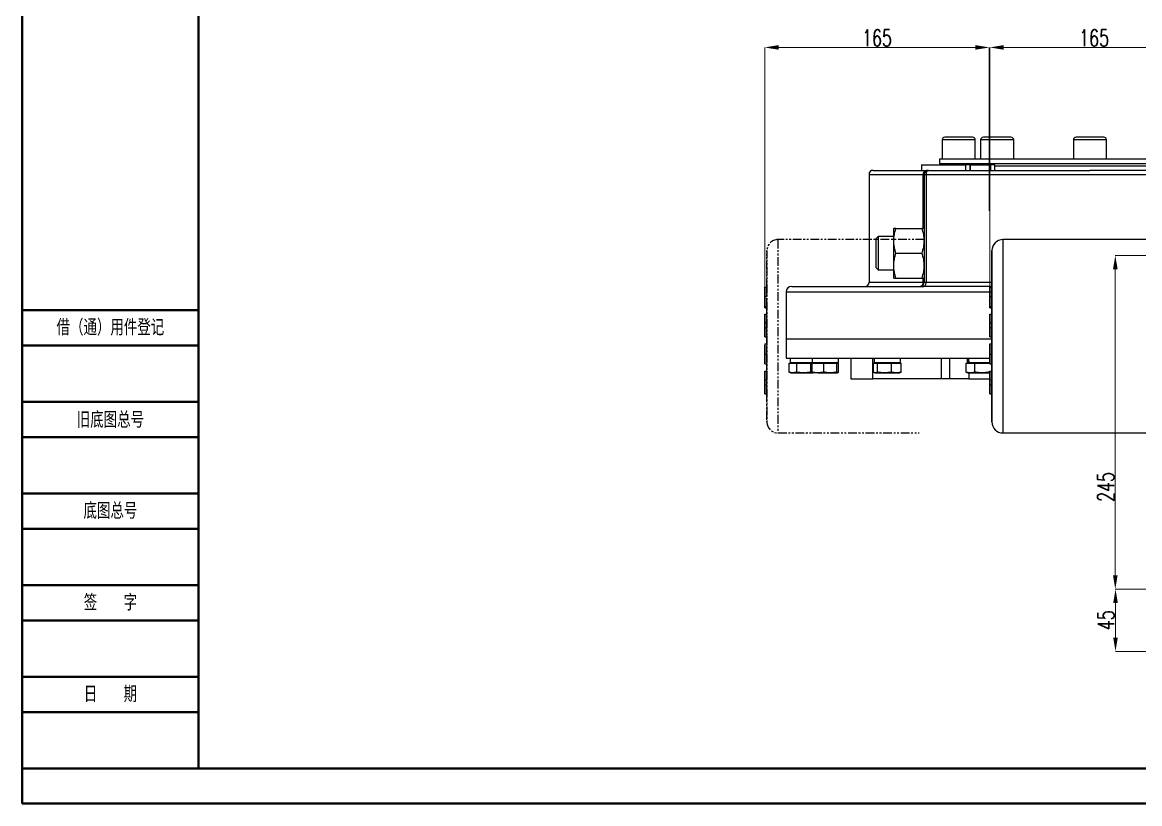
# Model space of a CAD drawing. Header units: millimetres. Extents: x 2085 to 4229, y 754 to 2271.
# Drawn here: x 2085 to 2894, y 754 to 1320 of the extents above; entities that cross this region are included whole.
import ezdxf

# ---------------------------------------------------------------- set-up
doc = ezdxf.new("R2010")
doc.units = ezdxf.units.MM
doc.linetypes.add('PHANTOM', pattern=[12.7, 6.35, -1.27, 1.27, -1.27, 1.27, -1.27])
for name, color, linetype, lineweight in [('AM_5', 3, 'Continuous', 25), ('AM_BOR', 7, 'Continuous', 50), ('文字', 7, 'Continuous', 13), ('粗实线', 7, 'Continuous', 40)]:
    doc.layers.add(name, color=color, linetype=linetype, lineweight=lineweight)
doc.styles.add('SLDTEXTSTYLE1', font='txt.shx', dxfattribs={"width": 0.7, "bigfont": 'gbcbig.shx'})
doc.styles.add('标注', font='txt.shx', dxfattribs={"width": 0.7, "height": 3.5})
doc.dimstyles.new('SLDDIMSTYLE12$0', dxfattribs={"dimtxt": 12, "dimasz": 10, "dimexe": 0, "dimexo": 0.0625, "dimgap": 0.875, "dimtad": 1, "dimdec": 1, "dimlfac": 1.8, "dimrnd": 1e-09, "dimzin": 12, "dimdsep": 46, "dimtxsty": 'SLDTEXTSTYLE1', "dimcen": 0.09, "dimdle": 8.16, "dimclrd": 3, "dimclre": 3, "dimadec": 0, "dimazin": 3, "dimtfac": 1, "dimtdec": 1, "dimtofl": 0, "dimtmove": 0, "dimatfit": 3, "dimfxl": 0, "dimfrac": 2, "dimtolj": 1, "dimlwd": 5, "dimlwe": 5, "dimarcsym": 0})

# ---------------------------------------------------------------- blocks, each defined once
blk = doc.blocks.new('*D70')
at = {"layer": 'AM_5', "color": 3, "linetype": 'Continuous', "lineweight": 5, "transparency": 16777216}
for p, q in [((2785.59, 1128.52), (2785.59, 1302.03)), ((2938.09, 1302.03), (2795.59, 1302.03))]:
    blk.add_line(p, q, dxfattribs=at)
at = {"layer": 'AM_5', "color": 3, "lineweight": 5, "transparency": 16777216}
blk.add_line((2948.09, 1183.7), (2948.09, 1302.03), dxfattribs=at)
at = {"layer": 'AM_5', "color": 3, "transparency": 16777216}
for points in [[(2795.59, 1303.7), (2795.59, 1300.37), (2785.59, 1302.03)], [(2938.09, 1303.7), (2938.09, 1300.37), (2948.09, 1302.03)]]:
    blk.add_solid(points, dxfattribs=at)
at = {"layer": 'Defpoints', "color": 0, "transparency": 16777216}
for p in [(2785.59, 1302.03), (2948.09, 1183.64), (2785.59, 1128.46)]:
    blk.add_point(p, dxfattribs=at)
at = {"layer": 'AM_5', "color": 0, "transparency": 16777216, "insert": (2861.08, 1308.91), "char_height": 12, "attachment_point": 5, "style": 'SLDTEXTSTYLE1'}
blk.add_mtext('\\A1;165', dxfattribs=at)
blk = doc.blocks.new('*D71')
at = {"layer": 'AM_5', "color": 3, "linetype": 'Continuous', "lineweight": 5, "transparency": 16777216}
for p, q in [((2622.63, 1128.52), (2622.63, 1302.03)), ((2775.13, 1302.03), (2632.63, 1302.03))]:
    blk.add_line(p, q, dxfattribs=at)
at = {"layer": 'AM_5', "color": 3, "lineweight": 5, "transparency": 16777216}
blk.add_line((2785.13, 1183.7), (2785.13, 1302.03), dxfattribs=at)
at = {"layer": 'AM_5', "color": 3, "transparency": 16777216}
for points in [[(2632.63, 1303.7), (2632.63, 1300.37), (2622.63, 1302.03)], [(2775.13, 1303.7), (2775.13, 1300.37), (2785.13, 1302.03)]]:
    blk.add_solid(points, dxfattribs=at)
at = {"layer": 'Defpoints', "color": 0, "transparency": 16777216}
for p in [(2622.63, 1302.03), (2785.13, 1183.64), (2622.63, 1128.46)]:
    blk.add_point(p, dxfattribs=at)
at = {"layer": 'AM_5', "color": 0, "transparency": 16777216, "insert": (2703.88, 1308.91), "char_height": 12, "attachment_point": 5, "style": 'SLDTEXTSTYLE1'}
blk.add_mtext('\\A1;165', dxfattribs=at)
blk = doc.blocks.new('*D72')
at = {"layer": 'AM_5', "color": 3, "lineweight": 5, "transparency": 16777216}
blk.add_line((3026.8, 1151.45), (2876.46, 1151.45), dxfattribs=at)
at = {"layer": 'AM_5', "color": 3, "linetype": 'Continuous', "lineweight": 5, "transparency": 16777216}
for p, q in [((2876.46, 1141.45), (2876.46, 919.82)), ((3006.09, 909.82), (2876.46, 909.82))]:
    blk.add_line(p, q, dxfattribs=at)
at = {"layer": 'AM_5', "color": 3, "transparency": 16777216}
for points in [[(2874.79, 1141.45), (2878.13, 1141.45), (2876.46, 1151.45)], [(2874.79, 919.82), (2878.13, 919.82), (2876.46, 909.82)]]:
    blk.add_solid(points, dxfattribs=at)
at = {"layer": 'Defpoints', "color": 0, "transparency": 16777216}
for p in [(3026.86, 1151.45), (2876.46, 909.82), (3006.15, 909.82)]:
    blk.add_point(p, dxfattribs=at)
at = {"layer": 'AM_5', "color": 0, "transparency": 16777216, "insert": (2869.58, 983.74), "char_height": 12, "attachment_point": 5, "rotation": 90, "style": 'SLDTEXTSTYLE1'}
blk.add_mtext('\\A1;245', dxfattribs=at)
blk = doc.blocks.new('*D73')
at = {"layer": 'AM_5', "color": 3, "lineweight": 5, "transparency": 16777216}
blk.add_line((3006.06, 909.83), (2876.61, 909.83), dxfattribs=at)
at = {"layer": 'AM_5', "color": 3, "linetype": 'Continuous', "lineweight": 5, "transparency": 16777216}
for p, q in [((2876.61, 899.83), (2876.61, 874.75)), ((3005.16, 864.75), (2876.61, 864.75))]:
    blk.add_line(p, q, dxfattribs=at)
at = {"layer": 'AM_5', "color": 3, "transparency": 16777216}
for points in [[(2874.94, 899.83), (2878.27, 899.83), (2876.61, 909.83)], [(2874.94, 874.75), (2878.27, 874.75), (2876.61, 864.75)]]:
    blk.add_solid(points, dxfattribs=at)
at = {"layer": 'Defpoints', "color": 0, "transparency": 16777216}
for p in [(3006.12, 909.83), (2876.61, 864.75), (3005.23, 864.75)]:
    blk.add_point(p, dxfattribs=at)
at = {"layer": 'AM_5', "color": 0, "transparency": 16777216, "insert": (2869.73, 887.29), "char_height": 12, "attachment_point": 5, "rotation": 90, "style": 'SLDTEXTSTYLE1'}
blk.add_mtext('\\A1;45', dxfattribs=at)
blk = doc.blocks.new('rA3')
at = {"layer": '粗实线'}
for p, q in [((333.38, 421.26), (333.38, 124.26)), ((358.38, 416.26), (358.38, 129.26)), ((358.38, 194.26), (333.38, 194.26)), ((358.38, 189.26), (333.38, 189.26)), ((358.38, 181.26), (333.38, 181.26)), ((358.38, 176.26), (333.38, 176.26)), ((358.38, 168.26), (333.38, 168.26)), ((358.38, 163.26), (333.38, 163.26)), ((358.38, 155.26), (333.38, 155.26)), ((358.38, 150.26), (333.38, 150.26)), ((358.38, 142.26), (333.38, 142.26)), ((358.38, 137.26), (333.38, 137.26)), ((358.38, 129.26), (333.38, 129.26)), ((358.38, 129.26), (748.38, 129.26)), ((333.38, 124.26), (753.38, 124.26))]:
    blk.add_line(p, q, dxfattribs=at)
at = {"layer": '文字', "char_height": 2, "width": 25, "attachment_point": 5, "style": '标注'}
for s, insert in [('{\\fSimSun|b0|i0|c134|p54;借（通）用件登记}', (345.88, 191.76)), ('{\\fSimSun|b0|i0|c134|p54;旧底图总号}', (345.88, 178.67)), ('{\\fSimSun|b0|i0|c134|p54;底图总号}', (345.88, 165.76)), ('{\\fSimSun|b0|i0|c134|p54;签}   {\\fSimSun|b0|i0|c134|p54;字}', (345.88, 152.76)), ('{\\fSimSun|b0|i0|c134|p54;日}   {\\fSimSun|b0|i0|c134|p54;期}', (345.88, 139.76))]:
    blk.add_mtext(s, dxfattribs=dict(at, insert=insert))

msp = doc.modelspace()

# ---------------------------------------------------------------- linework, layer by layer
at = {"color": 7, "linetype": 'Continuous', "lineweight": 25}
for p, q in [((2751.088, 1235.041), (2751.088, 1221.041)), ((2775.088, 1235.041), (2751.088, 1235.041)), ((2775.088, 1221.041), (2775.088, 1235.041)), ((2778.912, 1235.041), (2778.912, 1221.041)), ((2802.912, 1235.041), (2778.912, 1235.041)), ((2802.912, 1221.041), (2802.912, 1235.041)), ((2846.088, 1235.041), (2846.088, 1221.041)), ((2870.088, 1235.041), (2846.088, 1235.041)), ((2870.088, 1221.041), (2870.088, 1235.041)), ((2736.112, 1217.041), (2736.112, 1213.041)), ((2736.115, 1217.041), (2736.112, 1217.041)), ((2736.115, 1217.041), (2736.115, 1213.041)), ((2736.115, 1217.041), (2767.935, 1217.041)), ((2749.088, 1221.041), (2749.088, 1218.041)), ((2914.212, 1221.041), (2749.088, 1221.041)), ((2749.088, 1218.041), (2912.982, 1218.041)), ((2751.088, 1218.041), (2750.088, 1217.041)), ((2767.935, 1217.041), (2767.935, 1213.041)), ((2771.117, 1217.041), (2767.935, 1217.041)), ((2771.71, 1217.041), (2771.113, 1217.041)), ((2771.117, 1217.041), (2771.117, 1213.041)), ((2771.71, 1213.041), (2771.71, 1217.041)), ((2771.71, 1217.041), (2785.966, 1217.041)), ((2785.966, 1217.041), (2785.966, 1213.041)), ((2789.148, 1217.041), (2785.966, 1217.041)), ((2789.148, 1213.041), (2789.148, 1217.041)), ((2912.195, 1216.041), (2789.148, 1216.041)), ((2698.088, 1210.041), (2698.088, 1132.041)), ((2698.088, 1210.041), (2737.351, 1210.041)), ((2737.351, 1210.041), (2738.088, 1210.041)), ((2737.351, 1171.041), (2737.351, 1210.041)), ((2738.088, 1210.041), (2739.416, 1210.041)), ((2738.088, 1210.041), (2738.088, 1132.041)), ((2739.416, 1210.041), (2739.416, 1132.041)), ((2739.416, 1210.041), (2910.019, 1210.041)), ((2716.004, 1171.041), (2715.788, 1170.666)), ((2715.788, 1170.666), (2715.788, 1135.416)), ((2717.612, 1171.041), (2736.263, 1171.041)), ((2738.088, 1170.666), (2737.871, 1171.041)), ((2704.712, 1165.041), (2703.088, 1163.417)), ((2703.088, 1163.417), (2703.088, 1142.665)), ((2715.788, 1165.041), (2704.712, 1165.041)), ((2704.712, 1165.041), (2704.712, 1141.041)), ((2901.117, 1162.917), (2795.087, 1162.917)), ((2717.612, 1153.041), (2736.263, 1153.041)), ((2703.088, 1142.665), (2704.712, 1141.041)), ((2704.712, 1141.041), (2715.788, 1141.041)), ((2715.788, 1135.416), (2716.004, 1135.041)), ((2717.612, 1135.041), (2736.263, 1135.041)), ((2737.351, 1132.041), (2737.351, 1135.041)), ((2737.871, 1135.041), (2738.088, 1135.416)), ((2638.088, 1125.041), (2638.088, 1091.041)), ((2638.088, 1125.041), (2787.189, 1125.041)), ((2698.088, 1132.041), (2737.351, 1132.041)), ((2738.088, 1132.041), (2737.351, 1132.041)), ((2787.189, 1129.041), (2737.745, 1129.041)), ((2738.088, 1132.041), (2739.416, 1132.041)), ((2739.416, 1132.041), (2787.189, 1132.041)), ((2785.587, 1124.633), (2785.587, 1128.461)), ((2785.587, 1128.461), (2785.587, 1128.461)), ((2785.587, 1128.461), (2785.587, 1121.689)), ((2785.587, 1128.461), (2787.087, 1128.461)), ((2785.587, 1128.461), (2787.087, 1128.461)), ((2787.087, 1121.689), (2787.087, 1128.461)), ((2787.087, 1128.461), (2787.087, 1128.461)), ((2785.587, 1121.993), (2785.587, 1124.633)), ((2785.587, 1124.633), (2785.587, 1124.633)), ((2785.587, 1121.562), (2785.587, 1124.633)), ((2785.587, 1124.633), (2785.587, 1122.34)), ((2785.587, 1124.633), (2785.587, 1124.633)), ((2785.587, 1117.32), (2785.587, 1121.993)), ((2785.587, 1121.689), (2787.087, 1121.689)), ((2785.587, 1118.402), (2785.587, 1113.47)), ((2785.587, 1113.47), (2785.587, 1117.32)), ((2787.087, 1114.117), (2785.587, 1114.117)), ((2785.587, 1113.47), (2787.087, 1113.47)), ((2785.587, 1108.886), (2787.087, 1108.886)), ((2785.587, 1108.886), (2785.587, 1102.321)), ((2785.587, 1105.009), (2785.587, 1108.886)), ((2787.087, 1113.47), (2787.087, 1114.117)), ((2787.087, 1108.886), (2787.087, 1113.47)), ((2787.087, 1102.321), (2787.087, 1108.886)), ((2785.587, 1103.192), (2785.587, 1105.009)), ((2785.587, 1098.176), (2785.587, 1103.192)), ((2785.587, 1102.462), (2785.587, 1098.893)), ((2785.587, 1100.685), (2785.587, 1102.462)), ((2787.087, 1102.321), (2785.587, 1102.321)), ((2785.587, 1102.321), (2785.587, 1099.052)), ((2785.587, 1098.893), (2785.587, 1100.685)), ((2787.087, 1099.052), (2787.087, 1102.321)), ((2785.587, 1099.052), (2785.587, 1092.465)), ((2785.587, 1099.052), (2787.087, 1099.052)), ((2785.587, 1096.359), (2785.587, 1098.176)), ((2785.587, 1092.465), (2785.587, 1096.359)), ((2785.587, 1092.465), (2787.087, 1092.465)), ((2787.087, 1092.465), (2787.087, 1099.052)), ((2787.087, 1087.493), (2787.087, 1092.465)), ((2638.088, 1091.041), (2638.088, 1077.041)), ((2638.088, 1091.041), (2787.189, 1091.041)), ((2638.088, 1091.041), (2787.189, 1091.041)), ((2785.587, 1087.493), (2787.087, 1087.493)), ((2638.088, 1077.041), (2785.587, 1077.041)), ((2641.038, 1077.041), (2641.038, 1073.941)), ((2656.833, 1077.041), (2656.833, 1073.941)), ((2675.933, 1073.941), (2675.933, 1077.041)), ((2684.814, 1077.041), (2684.814, 1062.041)), ((2700.85, 1062.041), (2700.85, 1077.041)), ((2701.813, 1077.041), (2701.813, 1077.035)), ((2720.913, 1073.941), (2720.913, 1077.041)), ((2750.381, 1077.041), (2750.381, 1062.041)), ((2756.292, 1077.041), (2756.292, 1062.041)), ((2769.131, 1077.041), (2769.131, 1073.941)), ((2785.587, 1076.462), (2785.587, 1080.484)), ((2785.587, 1080.484), (2785.587, 1080.484)), ((2785.587, 1080.484), (2785.587, 1073.022)), ((2785.587, 1079.943), (2787.087, 1079.943)), ((2785.587, 1073.022), (2785.587, 1076.722)), ((2785.587, 1076.462), (2785.587, 1076.462)), ((2785.587, 1076.014), (2785.587, 1076.26)), ((2640.196, 1066.948), (2640.196, 1073.341)), ((2640.196, 1073.341), (2645.524, 1073.341)), ((2641.038, 1073.941), (2656.833, 1073.941)), ((2642.353, 1073.941), (2641.753, 1073.341)), ((2645.524, 1073.341), (2645.524, 1066.948)), ((2645.524, 1073.341), (2655.915, 1073.341)), ((2655.915, 1066.948), (2655.915, 1073.341)), ((2655.915, 1073.341), (2656.841, 1073.341)), ((2656.833, 1073.941), (2675.933, 1073.941)), ((2656.841, 1066.948), (2656.841, 1073.341)), ((2656.841, 1073.341), (2665.177, 1073.341)), ((2658.148, 1073.941), (2657.548, 1073.341)), ((2665.177, 1073.341), (2665.177, 1066.948)), ((2665.177, 1073.341), (2674.719, 1073.341)), ((2675.218, 1073.341), (2674.618, 1073.941)), ((2674.719, 1066.948), (2674.719, 1073.341)), ((2674.719, 1073.341), (2675.924, 1073.341)), ((2675.924, 1073.341), (2676.041, 1073.341)), ((2675.924, 1066.948), (2675.924, 1073.341)), ((2676.041, 1066.948), (2676.041, 1073.341)), ((2701.286, 1066.948), (2701.286, 1073.341)), ((2701.286, 1073.341), (2704.123, 1073.341)), ((2701.813, 1073.941), (2701.981, 1073.941)), ((2701.981, 1073.941), (2720.913, 1073.941)), ((2703.128, 1073.941), (2702.528, 1073.341)), ((2704.123, 1066.948), (2704.123, 1073.341)), ((2704.123, 1073.341), (2714.2, 1073.341)), ((2714.2, 1073.341), (2714.2, 1066.948)), ((2714.2, 1073.341), (2721.439, 1073.341)), ((2720.198, 1073.341), (2719.598, 1073.941)), ((2721.439, 1066.948), (2721.439, 1073.341)), ((2768.398, 1066.948), (2768.398, 1073.341)), ((2768.398, 1073.341), (2774.845, 1073.341)), ((2769.131, 1073.941), (2769.856, 1073.941)), ((2770.446, 1073.941), (2769.846, 1073.341)), ((2769.856, 1073.941), (2770.697, 1073.941)), ((2770.279, 1073.941), (2770.279, 1073.774)), ((2770.697, 1073.941), (2785.587, 1073.941)), ((2774.845, 1066.948), (2774.845, 1073.341)), ((2774.845, 1073.341), (2785.127, 1073.341)), ((2785.127, 1073.341), (2785.587, 1073.341)), ((2785.587, 1073.022), (2785.587, 1076.014)), ((2785.587, 1073.022), (2785.587, 1073.022)), ((2785.587, 1073.022), (2787.087, 1073.022)), ((2640.196, 1066.948), (2641.588, 1066.441)), ((2641.588, 1066.441), (2642.86, 1066.441)), ((2642.86, 1066.441), (2650.72, 1066.441)), ((2650.72, 1066.441), (2657.49, 1066.441)), ((2657.13, 1066.705), (2655.915, 1066.948)), ((2661.009, 1066.441), (2657.384, 1066.441)), ((2661.009, 1066.441), (2669.948, 1066.441)), ((2669.948, 1066.441), (2675.322, 1066.441)), ((2676.041, 1066.948), (2675.904, 1066.931)), ((2684.814, 1062.041), (2700.85, 1062.041)), ((2750.381, 1062.041), (2700.85, 1062.041)), ((2701.969, 1066.585), (2702.363, 1066.441)), ((2702.363, 1066.441), (2702.705, 1066.441)), ((2702.705, 1066.441), (2709.161, 1066.441)), ((2709.161, 1066.441), (2717.82, 1066.441)), ((2717.82, 1066.441), (2720.363, 1066.441)), ((2720.363, 1066.441), (2720.757, 1066.585)), ((2720.718, 1066.69), (2721.439, 1066.948)), ((2756.292, 1062.041), (2750.381, 1062.041)), ((2770.279, 1062.041), (2756.292, 1062.041)), ((2768.398, 1066.948), (2768.996, 1066.79)), ((2768.964, 1066.702), (2769.681, 1066.441)), ((2769.681, 1066.441), (2771.622, 1066.441)), ((2770.279, 1066.441), (2770.279, 1062.041)), ((2770.279, 1062.041), (2785.587, 1062.041)), ((2771.622, 1066.441), (2779.986, 1066.441)), ((2779.986, 1066.441), (2785.587, 1066.441)), ((2785.587, 1067.659), (2787.087, 1067.659)), ((2785.587, 1067.659), (2785.587, 1061.094)), ((2785.587, 1063.782), (2785.587, 1067.659)), ((2785.587, 1061.965), (2785.587, 1063.782)), ((2785.587, 1056.949), (2785.587, 1061.965)), ((2785.587, 1061.235), (2785.587, 1057.666)), ((2785.587, 1059.458), (2785.587, 1061.235)), ((2787.087, 1061.094), (2785.587, 1061.094)), ((2785.587, 1061.094), (2785.587, 1057.825)), ((2787.087, 1061.094), (2787.087, 1067.659)), ((2787.087, 1062.041), (2787.189, 1062.041)), ((2787.087, 1057.825), (2787.087, 1061.094)), ((2785.587, 1057.666), (2785.587, 1059.458)), ((2785.587, 1057.825), (2785.587, 1051.238)), ((2785.587, 1057.825), (2787.087, 1057.825)), ((2785.587, 1055.132), (2785.587, 1056.949)), ((2785.587, 1051.238), (2785.587, 1055.132)), ((2787.087, 1051.238), (2787.087, 1057.825)), ((2785.587, 1051.238), (2787.087, 1051.238)), ((2795.087, 1022.917), (2936.087, 1022.917))]:
    msp.add_line(p, q, dxfattribs=at)
at = {"color": 7, "linetype": 'PHANTOM', "lineweight": 25}
for p, q in [((2738.16, 1162.917), (2632.13, 1162.917)), ((2622.63, 1124.633), (2622.63, 1128.461)), ((2622.63, 1128.461), (2622.63, 1128.461)), ((2622.63, 1128.461), (2622.63, 1121.689)), ((2622.63, 1128.461), (2624.13, 1128.461)), ((2622.63, 1128.461), (2624.13, 1128.461)), ((2624.13, 1121.689), (2624.13, 1128.461)), ((2624.13, 1128.461), (2624.13, 1128.461)), ((2622.63, 1121.993), (2622.63, 1124.633)), ((2622.63, 1124.633), (2622.63, 1124.633)), ((2622.63, 1121.562), (2622.63, 1124.633)), ((2622.63, 1124.633), (2622.63, 1122.34)), ((2622.63, 1124.633), (2622.63, 1124.633)), ((2622.63, 1117.32), (2622.63, 1121.993)), ((2622.63, 1121.689), (2624.13, 1121.689)), ((2622.63, 1118.402), (2622.63, 1113.47)), ((2622.63, 1113.47), (2622.63, 1117.32)), ((2624.13, 1114.117), (2622.63, 1114.117)), ((2622.63, 1113.47), (2624.13, 1113.47)), ((2622.63, 1108.886), (2624.13, 1108.886)), ((2622.63, 1108.886), (2622.63, 1102.321)), ((2622.63, 1105.009), (2622.63, 1108.886)), ((2624.129, 1108.886), (2624.129, 1113.47)), ((2624.13, 1113.47), (2624.13, 1114.117)), ((2624.13, 1102.321), (2624.13, 1108.886)), ((2622.63, 1103.192), (2622.63, 1105.009)), ((2622.63, 1098.176), (2622.63, 1103.192)), ((2622.63, 1102.462), (2622.63, 1098.893)), ((2622.63, 1100.685), (2622.63, 1102.462)), ((2624.13, 1102.321), (2622.63, 1102.321)), ((2622.63, 1102.321), (2622.63, 1099.052)), ((2622.63, 1098.893), (2622.63, 1100.685)), ((2624.13, 1099.052), (2624.13, 1102.321)), ((2622.63, 1099.052), (2622.63, 1092.465)), ((2622.63, 1099.052), (2624.13, 1099.052)), ((2622.63, 1096.359), (2622.63, 1098.176)), ((2622.63, 1092.465), (2622.63, 1096.359)), ((2622.63, 1092.465), (2624.13, 1092.465)), ((2624.129, 1087.493), (2624.129, 1092.465)), ((2624.13, 1092.465), (2624.13, 1099.052)), ((2622.63, 1087.493), (2624.13, 1087.493)), ((2622.63, 1076.462), (2622.63, 1080.484)), ((2622.63, 1080.484), (2622.63, 1080.484)), ((2622.63, 1080.484), (2622.63, 1073.022)), ((2622.63, 1079.943), (2624.13, 1079.943)), ((2622.63, 1073.022), (2622.63, 1076.722)), ((2622.63, 1076.462), (2622.63, 1076.462)), ((2622.63, 1076.014), (2622.63, 1076.26)), ((2622.63, 1073.022), (2622.63, 1076.014)), ((2622.63, 1073.022), (2622.63, 1073.022)), ((2622.63, 1073.022), (2624.13, 1073.022)), ((2622.63, 1067.659), (2624.13, 1067.659)), ((2622.63, 1067.659), (2622.63, 1061.094)), ((2622.63, 1063.782), (2622.63, 1067.659)), ((2622.63, 1061.965), (2622.63, 1063.782)), ((2622.63, 1056.949), (2622.63, 1061.965)), ((2622.63, 1061.235), (2622.63, 1057.666)), ((2622.63, 1059.458), (2622.63, 1061.235)), ((2624.13, 1061.094), (2622.63, 1061.094)), ((2622.63, 1061.094), (2622.63, 1057.825)), ((2624.13, 1061.094), (2624.13, 1067.659)), ((2624.13, 1057.825), (2624.13, 1061.094)), ((2622.63, 1057.666), (2622.63, 1059.458)), ((2622.63, 1057.825), (2622.63, 1051.238)), ((2622.63, 1057.825), (2624.13, 1057.825)), ((2622.63, 1055.132), (2622.63, 1056.949)), ((2622.63, 1051.238), (2622.63, 1055.132)), ((2624.13, 1051.238), (2624.13, 1057.825)), ((2622.63, 1051.238), (2624.13, 1051.238)), ((2632.13, 1022.917), (2734.521, 1022.917))]:
    msp.add_line(p, q, dxfattribs=at)
at = {"color": 7, "linetype": 'Continuous', "lineweight": 25, "flags": 128}
for points in [[(2741.088, 1213.041), (2740.762, 1212.984), (2740.448, 1212.813), (2740.159, 1212.536), (2739.906, 1212.163), (2739.698, 1211.708), (2739.543, 1211.189), (2739.448, 1210.627), (2739.416, 1210.041)], [(2795.087, 1162.917), (2795.087, 1162.738), (2795.087, 1162.204), (2795.087, 1161.317), (2795.087, 1160.081), (2795.087, 1158.503), (2795.087, 1156.591), (2795.087, 1154.354), (2795.087, 1151.804), (2795.087, 1148.955), (2795.087, 1145.819), (2795.087, 1142.414), (2795.087, 1138.757), (2795.087, 1134.866), (2795.087, 1130.761), (2795.087, 1126.464), (2795.087, 1121.996), (2795.087, 1117.379), (2795.087, 1112.638), (2795.087, 1107.796), (2795.087, 1102.879), (2795.087, 1097.91), (2795.087, 1092.917), (2795.087, 1087.923), (2795.087, 1082.955), (2795.087, 1078.037), (2795.087, 1073.195), (2795.087, 1068.454), (2795.087, 1063.838), (2795.087, 1059.369), (2795.087, 1055.072), (2795.087, 1050.967), (2795.087, 1047.076), (2795.087, 1043.419), (2795.087, 1040.014), (2795.087, 1036.879), (2795.087, 1034.029), (2795.087, 1031.479), (2795.087, 1029.242), (2795.087, 1027.33), (2795.087, 1025.752), (2795.087, 1024.516), (2795.087, 1023.629), (2795.087, 1023.095), (2795.087, 1022.917)], [(2737.745, 1129.041), (2738.071, 1129.099), (2738.384, 1129.27), (2738.673, 1129.547), (2738.927, 1129.92), (2739.134, 1130.375), (2739.289, 1130.893), (2739.384, 1131.456), (2739.416, 1132.041)]]:
    msp.add_lwpolyline(points, dxfattribs=at)
at = {"color": 7, "linetype": 'PHANTOM', "lineweight": 25, "flags": 128}
msp.add_lwpolyline([(2632.13, 1162.917), (2632.13, 1162.738), (2632.13, 1162.204), (2632.13, 1161.317), (2632.13, 1160.081), (2632.13, 1158.503), (2632.13, 1156.591), (2632.13, 1154.354), (2632.13, 1151.804), (2632.13, 1148.955), (2632.13, 1145.819), (2632.13, 1142.414), (2632.13, 1138.757), (2632.13, 1134.866), (2632.13, 1130.761), (2632.13, 1126.464), (2632.13, 1121.996), (2632.13, 1117.379), (2632.13, 1112.638), (2632.13, 1107.796), (2632.13, 1102.879), (2632.13, 1097.91), (2632.13, 1092.917), (2632.13, 1087.923), (2632.13, 1082.955), (2632.13, 1078.037), (2632.13, 1073.195), (2632.13, 1068.454), (2632.13, 1063.838), (2632.13, 1059.369), (2632.13, 1055.072), (2632.13, 1050.967), (2632.13, 1047.076), (2632.13, 1043.419), (2632.13, 1040.014), (2632.13, 1036.879), (2632.13, 1034.029), (2632.13, 1031.479), (2632.13, 1029.242), (2632.13, 1027.33), (2632.13, 1025.752), (2632.13, 1024.516), (2632.13, 1023.629), (2632.13, 1023.095), (2632.13, 1022.917)], dxfattribs=at)
at = {"color": 7, "linetype": 'Continuous', "lineweight": 25}
for centre, radius, start, end in [((2753.088, 1235.041), 2, 90, 180), ((2773.088, 1235.041), 2, 0, 90), ((2780.912, 1235.041), 2, 90, 180), ((2800.912, 1235.041), 2, 0, 90), ((2848.088, 1235.041), 2, 90, 180), ((2868.088, 1235.041), 2, 0, 90), ((2701.088, 1210.041), 3, 90, 180), ((2740.043, 1210.364), 2.711, 99.082363, 186.841139), ((2741.088, 1210.041), 3, 90, 180), ((2795.087, 1154.917), 8, 90, 180), ((2642.088, 1125.041), 4, 90, 180), ((2695.088, 1132.041), 3, 270, 0), ((2735.088, 1132.041), 3, 270, 0), ((2734.66, 1131.718), 2.711, 279.082363, 6.841139), ((2795.087, 1030.917), 8, 180, 270)]:
    msp.add_arc(centre, radius, start, end, dxfattribs=at)
at = {"color": 7, "linetype": 'PHANTOM', "lineweight": 25}
for centre, start, end in [((2632.13, 1154.917), 90, 180), ((2632.13, 1030.917), 180, 270)]:
    msp.add_arc(centre, 8, start, end, dxfattribs=at)
at = {"color": 7, "linetype": 'Continuous', "lineweight": 25}
for centre, major_axis, ratio, start_param, end_param in [((2711.363, 1077.041), (0.006, 16.541), 0.5773502, 1.5709942, 1.7595211), ((2778.681, 1073.941), (-4.925, 16.357), 0.5002441, 1.2327782, 1.4213051), ((2778.681, 1077.041), (-4.925, 16.357), 0.5002441, 1.4213051, 1.609832), ((2711.363, 1073.941), (0.006, 16.541), 0.5773502, 1.4775462, 1.5709942)]:
    msp.add_ellipse(centre, major_axis=major_axis, ratio=ratio, start_param=start_param, end_param=end_param, dxfattribs=at)
for points in [[(2756.017, 1237.041), (2754.141, 1237.041), (2753.088, 1237.041), (2753.088, 1237.041)], [(2868.088, 1237.041), (2868.088, 1237.041), (2867.034, 1237.041), (2865.159, 1237.041)], [(2701.088, 1213.041), (2701.088, 1213.041), (2714.771, 1213.041), (2739.615, 1213.041)], [(2739.615, 1213.041), (2740.565, 1213.041), (2741.088, 1213.041), (2741.088, 1213.041)], [(2741.088, 1213.041), (2775.69, 1213.041), (2816.419, 1213.041), (2858.088, 1213.041)]]:
    msp.add_open_spline(points, degree=3, dxfattribs=at)
for points, knots in [([(2773.088, 1237.041), (2773.088, 1237.041), (2772.501, 1237.041), (2770.304, 1237.041), (2768.742, 1237.041), (2765.087, 1237.041), (2763.076, 1237.041), (2759.197, 1237.041), (2757.415, 1237.041), (2756.017, 1237.041)], [0, 0, 0, 0, 0.25, 0.25, 0.5, 0.5, 0.75, 0.75, 1, 1, 1, 1]), ([(2790.912, 1237.041), (2788.26, 1237.041), (2785.717, 1237.041), (2781.966, 1237.041), (2780.912, 1237.041), (2780.912, 1237.041)], [0, 0, 0, 0, 0.5, 0.5, 1, 1, 1, 1]), ([(2800.912, 1237.041), (2800.912, 1237.041), (2799.859, 1237.041), (2796.108, 1237.041), (2793.565, 1237.041), (2790.912, 1237.041)], [0, 0, 0, 0, 0.5, 0.5, 1, 1, 1, 1]), ([(2865.159, 1237.041), (2863.76, 1237.041), (2861.978, 1237.041), (2858.099, 1237.041), (2856.088, 1237.041), (2852.434, 1237.041), (2850.872, 1237.041), (2848.674, 1237.041), (2848.088, 1237.041), (2848.088, 1237.041)], [0, 0, 0, 0, 0.25, 0.25, 0.5, 0.5, 0.75, 0.75, 1, 1, 1, 1]), ([(2911.068, 1213.041), (2909.614, 1213.041), (2904.147, 1213.041), (2894.582, 1213.041), (2882.4, 1213.041), (2870.221, 1213.041), (2862.132, 1213.041), (2858.088, 1213.041)], [0.60724687, 0.60724687, 0.60724687, 0.60724687, 0.64030982, 0.73118006, 0.82205402, 0.91102609, 1, 1, 1, 1]), ([(2717.612, 1153.041), (2717.122, 1154.511), (2716.718, 1155.991), (2716.159, 1158.983), (2716.005, 1160.494), (2716.004, 1162.407), (2716.013, 1162.791), (2716.05, 1163.557), (2716.078, 1163.938), (2716.188, 1165.079), (2716.296, 1165.834), (2716.717, 1168.086), (2717.121, 1169.57), (2717.612, 1171.041)], [0, 0, 0, 0, 0.25, 0.25, 0.5, 0.5, 0.5625, 0.5625, 0.625, 0.625, 0.75, 0.75, 1, 1, 1, 1]), ([(2717.612, 1171.041), (2717.129, 1171.041), (2716.217, 1171.041), (2716.111, 1171.041), (2716.061, 1171.041)], [0, 0, 0, 0, 0.5291087, 1, 1, 1, 1]), ([(2736.263, 1171.041), (2736.753, 1169.572), (2737.157, 1168.092), (2737.716, 1165.1), (2737.87, 1163.589), (2737.871, 1161.676), (2737.862, 1161.291), (2737.825, 1160.526), (2737.797, 1160.144), (2737.688, 1159.004), (2737.579, 1158.249), (2737.159, 1155.996), (2736.754, 1154.513), (2736.263, 1153.041)], [0, 0, 0, 0, 0.25, 0.25, 0.5, 0.5, 0.5625, 0.5625, 0.625, 0.625, 0.75, 0.75, 1, 1, 1, 1]), ([(2737.814, 1171.041), (2737.832, 1171.041), (2737.974, 1171.041), (2737.456, 1171.041), (2736.663, 1171.041), (2736.263, 1171.041)], [0, 0, 0, 0, 0.0697231, 0.5305997, 1, 1, 1, 1]), ([(2717.612, 1135.041), (2717.122, 1136.511), (2716.718, 1137.991), (2716.159, 1140.983), (2716.005, 1142.494), (2716.004, 1144.407), (2716.013, 1144.791), (2716.05, 1145.557), (2716.078, 1145.938), (2716.188, 1147.079), (2716.296, 1147.834), (2716.717, 1150.086), (2717.121, 1151.57), (2717.612, 1153.041)], [0, 0, 0, 0, 0.25, 0.25, 0.5, 0.5, 0.5625, 0.5625, 0.625, 0.625, 0.75, 0.75, 1, 1, 1, 1]), ([(2736.263, 1153.041), (2736.753, 1151.572), (2737.157, 1150.092), (2737.716, 1147.1), (2737.87, 1145.589), (2737.871, 1143.676), (2737.862, 1143.291), (2737.825, 1142.526), (2737.797, 1142.144), (2737.688, 1141.004), (2737.579, 1140.249), (2737.159, 1137.996), (2736.754, 1136.513), (2736.263, 1135.041)], [0, 0, 0, 0, 0.25, 0.25, 0.5, 0.5, 0.5625, 0.5625, 0.625, 0.625, 0.75, 0.75, 1, 1, 1, 1]), ([(2787.087, 1128.461), (2787.087, 1129.655), (2787.087, 1132.599), (2787.087, 1136.827), (2787.087, 1141.131), (2787.087, 1144.888), (2787.087, 1148.069), (2787.087, 1150.908), (2787.087, 1153.17), (2787.087, 1154.605), (2787.087, 1155.07), (2787.087, 1154.605), (2787.087, 1153.171), (2787.087, 1150.908), (2787.087, 1148.069), (2787.087, 1144.889), (2787.087, 1141.129), (2787.087, 1136.836), (2787.087, 1132.073), (2787.087, 1126.922), (2787.087, 1121.47), (2787.087, 1115.231), (2787.087, 1108.229), (2787.087, 1100.556), (2787.087, 1095.437), (2787.087, 1092.917)], [0, 0, 0, 0, 0.0279063, 0.0687994, 0.1096924, 0.150368, 0.1906154, 0.2302372, 0.2813181, 0.3310053, 0.3791996, 0.4273908, 0.4770781, 0.528162, 0.5677838, 0.6080312, 0.6487067, 0.6895998, 0.7304928, 0.7711684, 0.8114158, 0.8510376, 0.9021185, 0.9518065, 1, 1, 1, 1]), ([(2716.061, 1135.041), (2716.043, 1135.041), (2715.901, 1135.041), (2716.419, 1135.041), (2717.212, 1135.041), (2717.612, 1135.041)], [0, 0, 0, 0, 0.0697231, 0.5305997, 1, 1, 1, 1]), ([(2736.263, 1135.041), (2736.746, 1135.041), (2737.658, 1135.041), (2737.764, 1135.041), (2737.814, 1135.041)], [0, 0, 0, 0, 0.5291087, 1, 1, 1, 1]), ([(2642.088, 1129.041), (2642.088, 1129.041), (2650.814, 1129.041), (2684.179, 1129.041), (2708.305, 1129.041), (2737.745, 1129.041)], [0, 0, 0, 0, 0.5, 0.5, 1, 1, 1, 1]), ([(2785.587, 1122.34), (2785.587, 1121.644), (2785.587, 1120.593), (2785.587, 1119.257), (2785.587, 1118.495), (2785.587, 1118.017), (2785.587, 1117.973), (2785.587, 1117.949)], [0, 0, 0, 0, 0.3362422, 0.5068906, 0.6797858, 0.8263629, 1, 1, 1, 1]), ([(2785.587, 1121.689), (2785.587, 1120.679), (2785.587, 1118.841), (2785.587, 1116.61), (2785.587, 1115.14), (2785.587, 1114.255), (2785.587, 1114.168), (2785.587, 1114.117)], [0, 0, 0, 0, 0.276074, 0.5026478, 0.648994, 0.7958383, 1, 1, 1, 1]), ([(2785.587, 1117.949), (2785.587, 1117.975), (2785.587, 1118.016), (2785.587, 1118.457), (2785.587, 1119.183), (2785.587, 1120.252), (2785.587, 1121.126), (2785.587, 1121.562)], [0, 0, 0, 0, 0.23514464, 0.37534254, 0.51600229, 0.75891345, 1, 1, 1, 1]), ([(2785.587, 1114.117), (2785.587, 1114.138), (2785.587, 1114.181), (2785.587, 1114.564), (2785.587, 1115.64), (2785.587, 1117.036), (2785.587, 1118.094), (2785.587, 1118.402)], [0, 0, 0, 0, 0.1629267, 0.3248672, 0.5602734, 0.8718604, 1, 1, 1, 1]), ([(2787.087, 1114.117), (2787.087, 1114.166), (2787.087, 1114.252), (2787.087, 1115.101), (2787.087, 1116.529), (2787.087, 1118.775), (2787.087, 1120.649), (2787.087, 1121.689)], [0, 0, 0, 0, 0.20196089, 0.34462277, 0.48768998, 0.71560343, 1, 1, 1, 1]), ([(2787.087, 1092.917), (2787.087, 1090.396), (2787.087, 1085.278), (2787.087, 1077.605), (2787.087, 1070.602), (2787.087, 1064.363), (2787.087, 1058.912), (2787.087, 1053.76), (2787.087, 1048.998), (2787.087, 1044.704), (2787.087, 1040.944), (2787.087, 1037.764), (2787.087, 1034.925), (2787.087, 1032.663), (2787.087, 1031.229), (2787.087, 1030.763), (2787.087, 1031.229), (2787.087, 1032.663), (2787.087, 1034.924), (2787.087, 1037.765), (2787.087, 1040.94), (2787.087, 1044.72), (2787.087, 1048.17), (2787.087, 1050.508), (2787.087, 1051.238)], [0, 0, 0, 0, 0.05074112, 0.10305579, 0.15684183, 0.19855941, 0.24093569, 0.28376278, 0.32681888, 0.36987498, 0.41270207, 0.45507835, 0.49679593, 0.55057883, 0.60289426, 0.65363776, 0.70437809, 0.75669356, 0.8104796, 0.85219718, 0.89457346, 0.93740055, 0.98045665, 1, 1, 1, 1]), ([(2785.587, 1087.493), (2785.587, 1087.466), (2785.587, 1087.419), (2785.587, 1087.007), (2785.587, 1086.309), (2785.587, 1085.046), (2785.587, 1083.114), (2785.587, 1081.284), (2785.587, 1080.258), (2785.587, 1079.943)], [0, 0, 0, 0, 0.19850126, 0.33381372, 0.46876285, 0.63199476, 0.79642738, 0.93750048, 1, 1, 1, 1]), ([(2785.587, 1080.202), (2785.587, 1081.027), (2785.587, 1082.678), (2785.587, 1084.787), (2785.587, 1086.51), (2785.587, 1087.372), (2785.587, 1087.452), (2785.587, 1087.493)], [0, 0, 0, 0, 0.1793436, 0.3588888, 0.5415629, 0.7659487, 1, 1, 1, 1]), ([(2787.087, 1079.943), (2787.087, 1080.801), (2787.087, 1082.361), (2787.087, 1084.34), (2787.087, 1085.953), (2787.087, 1086.951), (2787.087, 1087.418), (2787.087, 1087.468), (2787.087, 1087.493)], [0, 0, 0, 0, 0.1686401, 0.3068009, 0.4445468, 0.6493658, 0.8244287, 1, 1, 1, 1]), ([(2785.587, 1079.943), (2785.587, 1080.291), (2785.587, 1080.97), (2785.587, 1081.889), (2785.587, 1082.709), (2785.587, 1083.243), (2785.587, 1083.501), (2785.587, 1083.523), (2785.587, 1083.533)], [0, 0, 0, 0, 0.1055686, 0.2061744, 0.3333255, 0.5255849, 0.762499, 1, 1, 1, 1]), ([(2785.587, 1083.533), (2785.587, 1083.505), (2785.587, 1083.458), (2785.587, 1083.014), (2785.587, 1082.085), (2785.587, 1081.023), (2785.587, 1080.172), (2785.587, 1079.815)], [0, 0, 0, 0, 0.3330331, 0.5539557, 0.7183333, 0.8819115, 1, 1, 1, 1]), ([(2785.587, 1076.26), (2785.587, 1076.267), (2785.587, 1076.284), (2785.587, 1076.501), (2785.587, 1077.22), (2785.587, 1078.503), (2785.587, 1079.654), (2785.587, 1080.202)], [0, 0, 0, 0, 0.0480273, 0.1148309, 0.233216, 0.6345243, 1, 1, 1, 1]), ([(2785.587, 1079.943), (2785.587, 1079.433), (2785.587, 1078.417), (2785.587, 1076.784), (2785.587, 1075.224), (2785.587, 1073.969), (2785.587, 1073.149), (2785.587, 1073.066), (2785.587, 1073.022)], [0, 0, 0, 0, 0.1311456, 0.2615272, 0.4305323, 0.5990583, 0.786172, 1, 1, 1, 1]), ([(2785.587, 1076.722), (2785.587, 1076.736), (2785.587, 1076.764), (2785.587, 1077.033), (2785.587, 1077.621), (2785.587, 1078.427), (2785.587, 1079.258), (2785.587, 1079.759), (2785.587, 1079.943)], [0, 0, 0, 0, 0.22963186, 0.4575605, 0.61528184, 0.77364991, 0.91696716, 1, 1, 1, 1]), ([(2785.587, 1079.815), (2785.587, 1079.392), (2785.587, 1078.648), (2785.587, 1077.706), (2785.587, 1076.998), (2785.587, 1076.529), (2785.587, 1076.487), (2785.587, 1076.462)], [0, 0, 0, 0, 0.2043544, 0.3586739, 0.5127895, 0.7124459, 1, 1, 1, 1]), ([(2787.087, 1073.022), (2787.087, 1073.086), (2787.087, 1073.2), (2787.087, 1074.325), (2787.087, 1075.845), (2787.087, 1077.787), (2787.087, 1079.202), (2787.087, 1079.943)], [0, 0, 0, 0, 0.2594927, 0.46447, 0.6370764, 0.810103, 1, 1, 1, 1]), ([(2787.087, 1067.659), (2787.087, 1068.462), (2787.087, 1070.189), (2787.087, 1072.035), (2787.087, 1073.022)], [0, 0, 0, 0, 0.4653058, 1, 1, 1, 1]), ([(2642.86, 1066.441), (2642.412, 1066.441), (2641.966, 1066.489), (2641.079, 1066.664), (2640.637, 1066.792), (2640.196, 1066.948)], [0, 0, 0, 0, 0.5, 0.5, 1, 1, 1, 1]), ([(2645.524, 1066.948), (2645.084, 1066.792), (2644.642, 1066.664), (2643.754, 1066.489), (2643.308, 1066.441), (2642.86, 1066.441)], [0, 0, 0, 0, 0.5, 0.5, 1, 1, 1, 1]), ([(2650.72, 1066.441), (2649.845, 1066.441), (2648.976, 1066.489), (2647.245, 1066.664), (2646.383, 1066.792), (2645.524, 1066.948)], [0, 0, 0, 0, 0.5, 0.5, 1, 1, 1, 1]), ([(2655.915, 1066.948), (2655.056, 1066.792), (2654.195, 1066.664), (2652.463, 1066.489), (2651.594, 1066.441), (2650.72, 1066.441)], [0, 0, 0, 0, 0.5, 0.5, 1, 1, 1, 1]), ([(2661.009, 1066.441), (2660.308, 1066.441), (2659.61, 1066.489), (2658.221, 1066.664), (2657.53, 1066.792), (2656.841, 1066.948)], [0, 0, 0, 0, 0.5, 0.5, 1, 1, 1, 1]), ([(2656.841, 1066.948), (2656.94, 1066.792), (2657.04, 1066.664), (2657.241, 1066.489), (2657.342, 1066.441), (2657.443, 1066.441)], [0, 0, 0, 0, 0.5, 0.5, 1, 1, 1, 1]), ([(2665.177, 1066.948), (2664.488, 1066.792), (2663.797, 1066.664), (2662.408, 1066.489), (2661.71, 1066.441), (2661.009, 1066.441)], [0, 0, 0, 0, 0.5, 0.5, 1, 1, 1, 1]), ([(2669.948, 1066.441), (2669.146, 1066.441), (2668.347, 1066.489), (2666.757, 1066.664), (2665.966, 1066.792), (2665.177, 1066.948)], [0, 0, 0, 0, 0.5, 0.5, 1, 1, 1, 1]), ([(2674.719, 1066.948), (2673.931, 1066.792), (2673.139, 1066.664), (2671.55, 1066.489), (2670.751, 1066.441), (2669.948, 1066.441)], [0, 0, 0, 0, 0.5, 0.5, 1, 1, 1, 1]), ([(2675.322, 1066.441), (2675.22, 1066.441), (2675.12, 1066.489), (2674.919, 1066.664), (2674.819, 1066.792), (2674.719, 1066.948)], [0, 0, 0, 0, 0.5, 0.5, 1, 1, 1, 1]), ([(2675.924, 1066.948), (2675.825, 1066.792), (2675.725, 1066.664), (2675.524, 1066.489), (2675.423, 1066.441), (2675.322, 1066.441)], [0, 0, 0, 0, 0.5, 0.5, 1, 1, 1, 1]), ([(2702.705, 1066.441), (2702.466, 1066.441), (2702.229, 1066.489), (2701.756, 1066.664), (2701.521, 1066.792), (2701.286, 1066.948)], [0, 0, 0, 0, 0.5, 0.5, 1, 1, 1, 1]), ([(2704.123, 1066.948), (2703.889, 1066.792), (2703.653, 1066.664), (2703.181, 1066.489), (2702.943, 1066.441), (2702.705, 1066.441)], [0, 0, 0, 0, 0.5, 0.5, 1, 1, 1, 1]), ([(2709.161, 1066.441), (2708.314, 1066.441), (2707.47, 1066.489), (2705.792, 1066.664), (2704.956, 1066.792), (2704.123, 1066.948)], [0, 0, 0, 0, 0.5, 0.5, 1, 1, 1, 1]), ([(2714.2, 1066.948), (2713.367, 1066.792), (2712.531, 1066.664), (2710.852, 1066.489), (2710.009, 1066.441), (2709.161, 1066.441)], [0, 0, 0, 0, 0.5, 0.5, 1, 1, 1, 1]), ([(2717.82, 1066.441), (2717.21, 1066.441), (2716.605, 1066.489), (2715.398, 1066.664), (2714.798, 1066.792), (2714.2, 1066.948)], [0, 0, 0, 0, 0.5, 0.5, 1, 1, 1, 1]), ([(2721.439, 1066.948), (2720.841, 1066.792), (2720.241, 1066.664), (2719.034, 1066.489), (2718.429, 1066.441), (2717.82, 1066.441)], [0, 0, 0, 0, 0.5, 0.5, 1, 1, 1, 1]), ([(2771.622, 1066.441), (2771.079, 1066.441), (2770.54, 1066.489), (2769.466, 1066.664), (2768.931, 1066.792), (2768.398, 1066.948)], [0, 0, 0, 0, 0.5, 0.5, 1, 1, 1, 1]), ([(2774.845, 1066.948), (2774.312, 1066.792), (2773.778, 1066.664), (2772.704, 1066.489), (2772.164, 1066.441), (2771.622, 1066.441)], [0, 0, 0, 0, 0.5, 0.5, 1, 1, 1, 1]), ([(2779.986, 1066.441), (2779.121, 1066.441), (2778.261, 1066.489), (2776.548, 1066.664), (2775.695, 1066.792), (2774.845, 1066.948)], [0, 0, 0, 0, 0.5, 0.5, 1, 1, 1, 1]), ([(2785.127, 1066.948), (2784.278, 1066.792), (2783.425, 1066.664), (2781.712, 1066.489), (2780.851, 1066.441), (2779.986, 1066.441)], [0, 0, 0, 0, 0.5, 0.5, 1, 1, 1, 1])]:
    msp.add_open_spline(points, degree=3, knots=knots, dxfattribs=at)
at = {"color": 7, "linetype": 'PHANTOM', "lineweight": 25}
for points, knots in [([(2624.129, 1128.461), (2624.129, 1129.655), (2624.129, 1132.599), (2624.129, 1136.827), (2624.129, 1141.131), (2624.129, 1144.888), (2624.129, 1148.069), (2624.129, 1150.908), (2624.129, 1153.17), (2624.13, 1154.605), (2624.13, 1155.07), (2624.13, 1154.605), (2624.13, 1153.171), (2624.13, 1150.908), (2624.13, 1148.069), (2624.13, 1144.889), (2624.13, 1141.129), (2624.13, 1136.836), (2624.13, 1132.073), (2624.13, 1126.922), (2624.13, 1121.47), (2624.13, 1115.231), (2624.13, 1108.229), (2624.13, 1100.556), (2624.13, 1095.437), (2624.13, 1092.917)], [0, 0, 0, 0, 0.0279063, 0.0687994, 0.1096924, 0.150368, 0.1906154, 0.2302372, 0.2813181, 0.3310053, 0.3791996, 0.4273908, 0.4770781, 0.528162, 0.5677838, 0.6080312, 0.6487067, 0.6895998, 0.7304928, 0.7711684, 0.8114158, 0.8510376, 0.9021185, 0.9518065, 1, 1, 1, 1]), ([(2622.63, 1122.34), (2622.63, 1121.644), (2622.63, 1120.593), (2622.63, 1119.257), (2622.63, 1118.495), (2622.63, 1118.017), (2622.63, 1117.973), (2622.63, 1117.949)], [0, 0, 0, 0, 0.3362422, 0.5068906, 0.6797858, 0.8263629, 1, 1, 1, 1]), ([(2622.63, 1121.689), (2622.63, 1120.679), (2622.63, 1118.841), (2622.63, 1116.61), (2622.63, 1115.14), (2622.63, 1114.255), (2622.63, 1114.168), (2622.63, 1114.117)], [0, 0, 0, 0, 0.276074, 0.5026478, 0.648994, 0.7958383, 1, 1, 1, 1]), ([(2622.63, 1117.949), (2622.63, 1117.975), (2622.63, 1118.016), (2622.63, 1118.457), (2622.63, 1119.183), (2622.63, 1120.252), (2622.63, 1121.126), (2622.63, 1121.562)], [0, 0, 0, 0, 0.23514464, 0.37534254, 0.51600229, 0.75891345, 1, 1, 1, 1]), ([(2622.63, 1114.117), (2622.63, 1114.138), (2622.63, 1114.181), (2622.63, 1114.564), (2622.63, 1115.64), (2622.63, 1117.036), (2622.63, 1118.094), (2622.63, 1118.402)], [0, 0, 0, 0, 0.1629267, 0.3248672, 0.5602734, 0.8718604, 1, 1, 1, 1]), ([(2624.13, 1114.117), (2624.13, 1114.166), (2624.13, 1114.252), (2624.13, 1115.101), (2624.13, 1116.529), (2624.13, 1118.775), (2624.13, 1120.649), (2624.13, 1121.689)], [0, 0, 0, 0, 0.20196089, 0.34462277, 0.48768998, 0.71560343, 1, 1, 1, 1]), ([(2624.13, 1092.917), (2624.13, 1090.396), (2624.13, 1085.278), (2624.13, 1077.605), (2624.13, 1070.602), (2624.13, 1064.363), (2624.13, 1058.912), (2624.13, 1053.76), (2624.13, 1048.998), (2624.13, 1044.704), (2624.13, 1040.944), (2624.13, 1037.764), (2624.13, 1034.925), (2624.13, 1032.663), (2624.13, 1031.229), (2624.13, 1030.763), (2624.13, 1031.229), (2624.129, 1032.663), (2624.129, 1034.924), (2624.129, 1037.765), (2624.129, 1040.94), (2624.129, 1044.72), (2624.129, 1048.17), (2624.129, 1050.508), (2624.129, 1051.238)], [0, 0, 0, 0, 0.05074112, 0.10305579, 0.15684183, 0.19855941, 0.24093569, 0.28376278, 0.32681888, 0.36987498, 0.41270207, 0.45507835, 0.49679593, 0.55057883, 0.60289426, 0.65363776, 0.70437809, 0.75669356, 0.8104796, 0.85219718, 0.89457346, 0.93740055, 0.98045665, 1, 1, 1, 1]), ([(2622.63, 1087.493), (2622.63, 1087.466), (2622.63, 1087.419), (2622.63, 1087.007), (2622.63, 1086.309), (2622.63, 1085.046), (2622.63, 1083.114), (2622.63, 1081.284), (2622.63, 1080.258), (2622.63, 1079.943)], [0, 0, 0, 0, 0.19850126, 0.33381372, 0.46876285, 0.63199476, 0.79642738, 0.93750048, 1, 1, 1, 1]), ([(2622.63, 1080.202), (2622.63, 1081.027), (2622.63, 1082.678), (2622.63, 1084.787), (2622.63, 1086.51), (2622.63, 1087.372), (2622.63, 1087.452), (2622.63, 1087.493)], [0, 0, 0, 0, 0.1793436, 0.3588888, 0.5415629, 0.7659487, 1, 1, 1, 1]), ([(2624.13, 1079.943), (2624.13, 1080.801), (2624.13, 1082.361), (2624.13, 1084.34), (2624.13, 1085.953), (2624.13, 1086.951), (2624.13, 1087.418), (2624.13, 1087.468), (2624.13, 1087.493)], [0, 0, 0, 0, 0.1686401, 0.3068009, 0.4445468, 0.6493658, 0.8244287, 1, 1, 1, 1]), ([(2622.63, 1079.943), (2622.63, 1080.291), (2622.63, 1080.97), (2622.63, 1081.889), (2622.63, 1082.709), (2622.63, 1083.243), (2622.63, 1083.501), (2622.63, 1083.523), (2622.63, 1083.533)], [0, 0, 0, 0, 0.1055686, 0.2061744, 0.3333255, 0.5255849, 0.762499, 1, 1, 1, 1]), ([(2622.63, 1083.533), (2622.63, 1083.505), (2622.63, 1083.458), (2622.63, 1083.014), (2622.63, 1082.085), (2622.63, 1081.023), (2622.63, 1080.172), (2622.63, 1079.815)], [0, 0, 0, 0, 0.3330331, 0.5539557, 0.7183333, 0.8819115, 1, 1, 1, 1]), ([(2622.63, 1076.26), (2622.63, 1076.267), (2622.63, 1076.284), (2622.63, 1076.501), (2622.63, 1077.22), (2622.63, 1078.503), (2622.63, 1079.654), (2622.63, 1080.202)], [0, 0, 0, 0, 0.0480273, 0.1148309, 0.233216, 0.6345243, 1, 1, 1, 1]), ([(2622.63, 1079.943), (2622.63, 1079.433), (2622.63, 1078.417), (2622.63, 1076.784), (2622.63, 1075.224), (2622.63, 1073.969), (2622.63, 1073.149), (2622.63, 1073.066), (2622.63, 1073.022)], [0, 0, 0, 0, 0.1311456, 0.2615272, 0.4305323, 0.5990583, 0.786172, 1, 1, 1, 1]), ([(2622.63, 1076.722), (2622.63, 1076.736), (2622.63, 1076.764), (2622.63, 1077.033), (2622.63, 1077.621), (2622.63, 1078.427), (2622.63, 1079.258), (2622.63, 1079.759), (2622.63, 1079.943)], [0, 0, 0, 0, 0.22963186, 0.4575605, 0.61528184, 0.77364991, 0.91696716, 1, 1, 1, 1]), ([(2622.63, 1079.815), (2622.63, 1079.392), (2622.63, 1078.648), (2622.63, 1077.706), (2622.63, 1076.998), (2622.63, 1076.529), (2622.63, 1076.487), (2622.63, 1076.462)], [0, 0, 0, 0, 0.2043544, 0.3586739, 0.5127895, 0.7124459, 1, 1, 1, 1]), ([(2624.13, 1073.022), (2624.13, 1073.086), (2624.13, 1073.2), (2624.13, 1074.325), (2624.13, 1075.845), (2624.13, 1077.787), (2624.13, 1079.202), (2624.13, 1079.943)], [0, 0, 0, 0, 0.2594927, 0.46447, 0.6370764, 0.810103, 1, 1, 1, 1]), ([(2624.129, 1067.659), (2624.129, 1068.462), (2624.129, 1070.189), (2624.129, 1072.035), (2624.129, 1073.022)], [0, 0, 0, 0, 0.4653058, 1, 1, 1, 1])]:
    msp.add_open_spline(points, degree=3, knots=knots, dxfattribs=at)

# ---------------------------------------------------------------- block references
at = {"layer": 'AM_BOR', "xscale": 5.104687500000001, "yscale": 5.104687500000001, "zscale": 5.104687500000001}
msp.add_blockref('rA3', (383.144, 120.157), dxfattribs=at)

# ---------------------------------------------------------------- dimensions: what is measured, and where the dimension line sits
at = {"layer": 'AM_5'}
for base, p1, p2, angle, text, picture, middle in [((2622.63, 1302.033), (2785.13, 1183.637), (2622.63, 1128.461), 360, '165', '*D71', (2703.88, 1302.033)), ((2785.587, 1302.033), (2948.087, 1183.637), (2785.587, 1128.461), 360, '165', '*D70', (2861.08, 1302.033)), ((2876.458, 909.825), (3026.86, 1151.45), (3006.153, 909.825), 90, '245', '*D72', (2876.458, 983.738))]:
    dim = msp.add_linear_dim(base=base, p1=p1, p2=p2, angle=angle, text=text, dimstyle='SLDDIMSTYLE12$0', override={"dimlfac": 1}, dxfattribs=at)
    dim.commit()
    dim.dimension.update_dxf_attribs({"geometry": picture, "text_midpoint": middle, "dimtype": 160})
dim = msp.add_linear_dim(base=(2876.605, 864.753), p1=(3006.121, 909.825), p2=(3005.226, 864.753), angle=90, text='45', dimstyle='SLDDIMSTYLE12$0', override={"dimlfac": 1, "dimpost": ''}, dxfattribs=at)
dim.commit()
dim.dimension.update_dxf_attribs({"geometry": '*D73', "text_midpoint": (2869.73, 887.289)})

doc.saveas('drawing.dxf')
